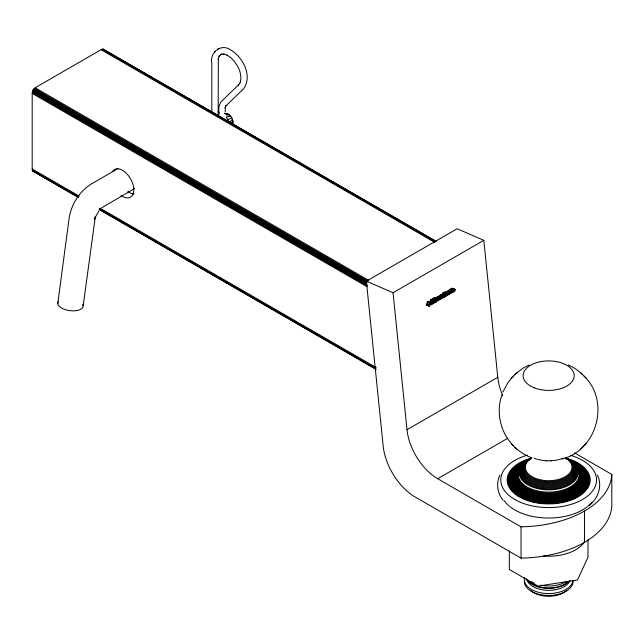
<?xml version="1.0" encoding="UTF-8"?>
<svg xmlns="http://www.w3.org/2000/svg" width="644" height="644" viewBox="0 0 644 644"><rect width="100%" height="100%" fill="white"/><g stroke="black" fill="none" stroke-linecap="round" stroke-linejoin="round"><path stroke-width="0.97" d="M33.826 171.562L32.554 170.821L32.2 168.994L32.2 93.388L33.094 89.991L35.13 87.769L101.068 49.717L103.209 49.169L104.409 50.651M431.504 299.967L431.52 299.468C436.35 299.532 432.494 302.841 433.766 300.442L432.543 301.947L430.305 300.973L430.361 301.529L432.832 302.366L432.985 303.799L434.064 301.658L434.209 303.091L434.837 302.728L434.99 299.734L434.008 300.579M435.376 299.846L432.752 298.76L432.728 299.259C434.579 299.404 436.165 304.371 437.429 300.281C432.993 303.686 439.892 295.21 435.199 300.418M440.472 295.926L441.615 294.429L442.396 295.25M442.718 296.892C447.089 291.812 441.607 299.903 444.634 296.53C443.426 299.524 441.494 295.451 439.675 295.564L440.279 295.218L442.517 296.184L442.114 298.526L441.559 298.848L441.108 297.842L440.351 299.549L436.028 297.641L435.481 298.413M432.776 301.811L430.538 300.837L431.52 299.468M437.872 300.595L437.944 298.953L439.248 298.389L439.345 299.863L438.161 300.708L433.283 298.623L433.026 299.154L435.272 300.12M451.686 291.209C449.544 290.589 449.818 295.121 451.661 292.891C453.4 290.363 447.169 288.874 447.886 292.135M232.895 123.382C233.659 118.544 229.731 113.384 224.716 113.207M57.791 303.364L69.109 218.405C71.186 204.631 79.164 191.695 90.965 184.192L117.933 168.623M83.165 305.892L95.095 218.26L94.805 219.25M442.517 296.184L441.913 296.538L441.776 297.947L441.309 296.884L440.738 297.214L440.536 298.655L440.142 297.552L437.904 296.586L437.3 296.932L438.105 298.575M446.984 292.126C448.522 290.492 444.787 291.965 445.785 293.382M447.974 293.801C449.037 291.7 450.124 292.312 448.61 293.753C448.949 294.638 450.494 292.392 449.52 294.203C447.508 295.999 446.872 291.313 444.183 292.159L443.555 292.521L448.844 294.67M427.35 303.904C423.833 304.958 432.736 307.421 430.103 302.551L427.866 301.577L427.165 301.988L427.35 303.904L429.588 304.87L428.477 305.417L428.646 305.884L429.669 305.755M440.013 296.779L440.279 295.218M429.017 302.414L429.282 301.996M436.028 298.486L436.294 298.027M432.535 303.509C429.79 305.707 434.257 301.118 431.069 302.825C429.492 304.467 432.132 305.57 432.535 303.509L428.832 301.859L428.469 302.455M432.752 298.76L431.754 299.758L433.992 300.732M502.014 394.7C495.767 411.927 500.34 432.551 513.244 445.543M232.404 123.986L233.048 122.127M502.9 391.93L508.084 382.472L513.244 376.168M231.687 123.229L232.895 120.686M452.893 290.339L450.51 289.309L449.923 289.647L452.169 290.613L452.37 292.609L452.998 292.247L453.102 290.661L453.44 291.99L454.068 291.627L454.173 290.042L454.519 291.37L455.147 291.007L454.72 289.204L452.78 290.565L450.542 289.599L452.265 288.262L452.78 288.786M96.133 215.756L99.055 210.821M499.961 475.014C495.832 483.153 497.458 493.344 503.125 500.332M225.247 111.718L225.247 107.282L225.134 107.846L226.149 105.447L225.803 106.002L243.657 88.719C252.883 75.445 242.587 56.753 230.045 49.483C220.554 43.341 209.397 53.074 211.812 63.402L211.812 111.662M232.444 119.172L229.578 122.73L226.269 117.007L230.785 116.306M433.283 298.623L434.636 297.842L437.823 299.162M561.971 458.995C597.189 450.518 610.351 401.035 584.084 376.168M514.91 374.51L522.678 368.384L529.046 365.027M580.679 448.949L586.008 443.611M511.32 378.1L516.649 372.763M589.3 505.363C598.244 498.464 602.72 485.407 597.366 475.014M428.832 301.859L430.184 301.674M214.388 51.882L214.903 51.464M217.873 49.033L218.405 48.598M101.776 207.795L134.524 188.539M447.089 293.414L445.962 293.672M436.028 297.641L436.849 297.351L439.248 298.389M228.145 119.744L231.719 117.675M574.472 452.869L611.8 474.419L611.8 505.709A93.404 53.927 0 0 1 521.028 558.115L413.778 496.194A45.772 26.428 60 0 1 383.301 447.306L366.372 281.17L457.143 228.765L483.821 240.325L497.78 377.303A43.744 25.253 60 0 0 502.706 395.48M366.372 281.17L393.049 292.73L483.821 240.325M442.509 293.125L443.136 292.762L445.374 293.736L445.656 296.482L445.028 296.844L444.746 294.099L442.509 293.125L442.694 294.96M427.165 301.988L429.403 302.954L430.103 302.551M444.746 294.099L445.374 293.736M437.3 296.932L439.538 297.906L440.142 297.552M452.169 290.613L452.78 290.565M447.701 294.493L447.033 294.88L447.105 295.644L447.781 295.258L447.701 294.493L446.203 293.849M611.8 474.419A93.404 53.927 0 0 1 521.028 526.824L437.695 478.717A43.744 25.253 60 0 1 407.008 429.709L497.78 377.303M437.695 478.717L507.722 438.29M546.168 460.822L551.159 460.822M225.964 114.857L229.699 115.155M217.97 111.863L219.419 112.008M226.269 113.698L227.364 113.803M224.659 113.561L228.531 114.302M434.636 297.842L435.062 298.277M452.378 288.23L454.881 289.317M452.136 288.319L454.986 289.567M451.975 288.432L455.018 289.752M451.846 288.56L454.084 289.534M451.726 288.737L453.972 289.711M451.388 288.842L453.843 289.953M451.251 288.858L453.489 289.824M451.074 288.939L453.312 289.905M450.905 289.051L453.151 290.025M450.768 289.188L453.014 290.162M449.11 290.162L451.871 291.434M448.9 290.211L451.146 291.185M448.675 290.323L450.913 291.289M448.466 290.46L450.711 291.426M448.296 290.621L450.534 291.587M448.144 290.806L450.381 291.772M448.023 291.016L450.261 291.982M447.926 291.233L450.164 292.207M447.862 291.458L450.108 292.424M447.089 291.338L450.076 292.65M446.775 291.426L449.802 292.658M448.586 292.231L450.084 292.875M446.59 291.523L450.124 293.101M448.707 292.634L450.204 293.278M446.332 291.7L449.898 293.294M446.123 291.885L448.369 292.859M446.018 292.03L448.264 292.996M445.922 292.199L448.16 293.165M445.833 292.376L448.079 293.35M445.777 292.561L448.015 293.535M445.745 293.125L449.085 294.55M445.857 293.559L448.643 294.743M441.865 294.389L444.304 295.411M441.615 294.429L444.513 295.66M442.323 294.823L444.561 295.789M441.301 294.582L443.539 295.548M443.136 295.483L444.626 296.135M441.1 294.711L444.634 296.216M440.923 294.872L443.161 295.846M440.77 295.057L443.016 296.023M440.649 295.258L442.895 296.232M440.56 295.475L442.798 296.449M440.504 295.701L442.742 296.667M441.309 296.884L439.063 295.918L438.5 296.24L440.738 297.214M441.985 297.109L443.475 297.761M441.752 297.158L443.249 297.802M436.672 297.343L439.433 298.615M436.463 297.391L439.49 298.776M436.23 297.504L438.475 298.478M437.284 297.995L439.522 298.961M435.851 297.802L438.097 298.768M435.706 297.987L437.944 298.953M434.33 297.85L437.22 299.082M434.145 297.914L437.727 299.388M435.425 298.639L437.662 299.605M433.943 298.019L436.181 298.993M435.4 298.864L437.638 299.83M433.686 298.196L435.932 299.162M435.4 299.09L437.646 300.064M433.468 298.389L437.687 300.281M435.521 299.492L437.767 300.458M435.304 299.758L437.381 300.611M432.269 298.993L434.507 299.959M432.084 299.106L434.33 300.08M431.955 299.227L434.201 300.201M431.874 299.347L434.112 300.321M431.81 299.476L434.048 300.442M435.288 300.981L436.777 301.625M431.037 299.702L434.008 301.102M434.676 301.328L436.165 301.972M430.86 299.814L433.098 300.788M434.056 301.263L436.02 302.02M430.731 299.935L432.969 300.909M434.161 301.328L435.771 302.02M430.643 300.056L432.881 301.03M430.578 300.185L432.824 301.151M430.538 300.313L432.784 301.287M430.522 300.466L432.768 301.44M430.53 300.748L432.768 301.722M429.661 301.376L432.366 302.535M429.524 301.408L432.47 302.769M429.21 301.561L431.448 302.527M429.001 301.698L432.535 303.115M428.679 302.036L430.916 303.01M429.306 302.567L430.796 303.211M429.21 302.785L430.707 303.429M429.661 304.137L431.158 304.781M427.334 303.678L429.588 304.87M426.892 303.952L429.564 305.039M427.157 304.274L429.5 305.159M426.94 304.209L429.331 305.272M426.231 304.451L429.516 305.852M426.304 304.717L429.21 305.997M426.409 304.91L428.976 306.045M449.295 290.17L449.721 290.814M436.849 297.351L437.252 297.802M530.6 457.409C523.21 454.366 516.569 449.649 511.32 443.611M568.282 365.027C575.116 367.933 581.097 372.562 586.008 378.1M103.209 49.169L436.028 241.315M102.831 49.105L435.618 241.242M102.412 49.129L436.069 241.774M101.969 49.242L435.594 241.862M101.068 49.717L434.684 242.329M35.13 87.769L368.746 280.382M34.245 88.494L367.901 281.13M33.826 88.944L366.613 281.082M33.44 89.452L367.128 282.104M33.094 89.991L366.822 282.668M32.796 90.562L366.589 283.271M32.554 91.15L366.396 283.883M32.369 91.73L367.128 285.002M32.248 92.309L367.056 285.614M32.2 93.388L367.12 286.749M32.2 168.994L79.22 196.138M100.126 208.205L376.168 367.579M32.248 170.016L78.415 196.67M99.321 208.737L375.452 368.167M32.369 170.451L78.544 197.112M99.45 209.179L375.629 368.634M32.554 170.821L77.868 196.983M99.651 209.558L375.863 369.036M32.796 171.127L78.005 197.225M99.168 209.501L376.177 369.374M446.928 292.038L446.364 292.787M580.679 372.763L582.418 374.51M514.91 447.202L516.649 448.949M439.538 297.906L440.351 299.549M218.96 112.547L219.306 114.205M433.774 301.239L433.766 301.835M432.543 301.947L432.599 302.503M429.403 302.954L429.58 304.644M393.049 292.73L407.008 429.709M218.751 110.929L219.073 105.978L220.9 101.953L238.811 84.581L238.457 85.145L240.429 81.917L240.309 82.513C242.49 73.158 237.733 64.609 231.043 57.807L227.074 55.159L227.565 55.32L223.565 54.08L224.193 54.064L220.763 54.531L221.93 53.863L218.839 56.382L219.701 55.408L218.236 58.99L218.348 58.435L218.171 116.733M587.988 539.696L587.988 557.293L577.451 579.994L538.126 586.08L509.34 569.457L509.34 550.886M584.478 511.054L584.478 542.337M521.028 526.824L521.028 558.115M134.065 193.989A15.963 9.217 60 0 1 127.818 191.493M112.74 171.167A15.963 9.217 60 0 1 126.836 173.783A15.963 9.217 60 0 1 133.421 192.999A15.963 9.217 60 0 1 121.04 195.406M584.438 542.031A38.318 22.121 0 0 1 543.431 556.014M569.972 580.888A22.057 12.735 0 0 1 547.223 590.307A22.057 12.735 0 0 1 526.792 579.254M570.777 455.413A47.898 27.652 0 0 1 585.581 497.562A47.898 27.652 0 0 1 511.095 497.096A47.898 27.652 0 0 1 527.484 455.147M573.828 464.638A34.414 19.867 0 0 1 572.717 492.402A34.414 19.867 0 0 1 524.61 492.402A34.414 19.867 0 0 1 523.5 464.638M574.883 465.531A33.738 19.473 0 0 1 571.671 492.032A33.738 19.473 0 0 1 525.657 492.032A33.738 19.473 0 0 1 522.445 465.531M573.498 464.211A35.122 20.278 0 0 1 573.498 492.885A35.122 20.278 0 0 1 523.83 492.885A35.122 20.278 0 0 1 523.83 464.211M572.999 580.405A24.383 14.079 0 0 1 546.281 593.502A24.383 14.079 0 0 1 524.49 577.652M568.153 459.792A39.839 23.007 0 0 1 579.294 494.568A39.839 23.007 0 0 1 518.034 494.568A39.839 23.007 0 0 1 529.175 459.792M569.425 460.669A39.018 22.524 0 0 1 578.022 494.584A39.018 22.524 0 0 1 518.67 494.149A39.018 22.524 0 0 1 528.732 460.38M565.851 458.641A40.677 23.482 0 0 1 580.775 494.334A40.677 23.482 0 0 1 517.18 494.793A40.677 23.482 0 0 1 530.559 458.89M573.047 581.387A24.383 14.079 0 0 1 548.664 595.467A24.383 14.079 0 0 1 524.28 581.387M566.76 590.266A20.898 12.067 0 0 1 530.567 590.266M572.202 462.956A36.619 21.147 0 0 1 575.301 493.658A36.619 21.147 0 0 1 522.026 493.658A36.619 21.147 0 0 1 525.126 462.956M574.021 464.227A35.863 20.705 0 0 1 573.522 493.787A35.863 20.705 0 0 1 522.34 492.934A35.863 20.705 0 0 1 524.82 463.406M575.414 466.393A30.888 17.831 0 0 1 548.664 493.143A30.888 17.831 0 0 1 521.914 466.393M576.267 467.101A30.453 17.581 0 0 1 548.664 492.113A30.453 17.581 0 0 1 521.06 467.101M575.841 466.803A31.379 18.113 0 0 1 568.483 489.907A31.379 18.113 0 0 1 527.806 489.4A31.379 18.113 0 0 1 522.204 466.127M575.575 466.489A31.91 18.418 0 0 1 569.529 490.334A31.91 18.418 0 0 1 527.798 490.334A31.91 18.418 0 0 1 521.753 466.489M566.205 458.222A41.514 23.965 0 0 1 581.226 494.809A41.514 23.965 0 0 1 516.102 494.809A41.514 23.965 0 0 1 531.123 458.222M571.864 462.448A37.408 21.598 0 0 1 576.122 494.061A37.408 21.598 0 0 1 521.205 494.061A37.408 21.598 0 0 1 525.464 462.448M570.576 461.523A38.205 22.057 0 0 1 577.201 494.254A38.205 22.057 0 0 1 520.127 494.254A38.205 22.057 0 0 1 526.752 461.523M565.883 458.093A23.353 13.484 0 0 1 564.933 476.874A23.353 13.484 0 0 1 532.395 476.874A23.353 13.484 0 0 1 531.445 458.093M565.625 457.892A26.388 15.239 0 0 1 567.863 480.013A26.388 15.239 0 0 1 529.465 480.013A26.388 15.239 0 0 1 531.702 457.892M566.817 458.448A25.68 14.82 0 0 1 566.817 479.418A25.68 14.82 0 0 1 530.511 479.418A25.68 14.82 0 0 1 530.511 458.448M566.068 458.238A27.072 15.633 0 0 1 568.354 480.939A27.072 15.633 0 0 1 528.974 480.939A27.072 15.633 0 0 1 531.26 458.238M566.293 458.15A24.931 14.393 0 0 1 566.293 478.508A24.931 14.393 0 0 1 531.034 478.508A24.931 14.393 0 0 1 531.034 458.15M565.746 457.892A24.158 13.943 0 0 1 565.746 477.615A24.158 13.943 0 0 1 531.582 477.615A24.158 13.943 0 0 1 531.582 457.892M572.758 463.125A29.415 16.986 0 0 1 567.573 485.882A29.415 16.986 0 0 1 527.863 484.876A29.415 16.986 0 0 1 526.132 461.949M569.779 580.84A24.383 14.079 0 0 1 546.748 587.835A24.383 14.079 0 0 1 525.898 578.843M569.119 460.476A28.924 16.704 0 0 1 569.119 484.095A28.924 16.704 0 0 1 528.209 484.095A28.924 16.704 0 0 1 528.209 460.476M568.708 460.001A28.344 16.366 0 0 1 568.233 483.411A28.344 16.366 0 0 1 527.71 482.598A28.344 16.366 0 0 1 530.068 459.228M565.722 458.504A28.344 16.366 0 0 1 567.992 459.607M567.766 582.063A22.057 12.735 0 0 1 529.561 582.063M566.108 458.439A27.724 16.003 0 0 1 568.942 481.801A27.724 16.003 0 0 1 528.386 481.801A27.724 16.003 0 0 1 531.22 458.439M575.269 466.135A32.482 18.748 0 0 1 570.254 490.897A32.482 18.748 0 0 1 527.074 490.897A32.482 18.748 0 0 1 522.059 466.135M575.768 466.401A33.086 19.103 0 0 1 570.664 491.63A33.086 19.103 0 0 1 526.663 491.63A33.086 19.103 0 0 1 521.559 466.401M592.069 502.062A47.898 27.652 0 0 1 587.9 506.232M587.207 506.796A47.898 27.652 0 0 1 510.12 506.796M509.428 506.232A47.898 27.652 0 0 1 504.155 500.589M565.907 581.862A24.383 14.079 0 0 1 540.614 585.195M533.82 583.078A24.383 14.079 0 0 1 531.421 581.862M563.315 458.134A25.543 14.748 0 0 1 560.256 459.196M559.459 459.422A25.543 14.748 0 0 1 550.894 460.742M546.434 460.742A25.543 14.748 0 0 1 537.869 459.422M537.072 459.196A25.543 14.748 0 0 1 534.013 458.134M82.706 304.266A12.775 6.062 7.6 0 1 70.566 310.738A12.775 6.062 7.6 0 1 58.202 301.827M95.779 216.352A12.775 2.214 22.9 0 1 94.716 217.141L94.402 217.881A12.775 2.801 20.9 0 0 95.602 216.795M431.263 303.388L431.818 303.034L431.263 303.388M443.354 296.409L443.909 296.047L443.354 296.409M438.894 299.581C437.952 301.215 438.516 297.665 438.894 299.581M451.331 292.4C450.389 294.034 450.953 290.484 451.331 292.4M446.429 293.125L445.801 293.487L446.075 296.24L446.703 295.878L446.429 293.125M534.013 387.736A25.543 14.748 0 0 0 574.11 376.941A25.543 14.748 0 0 0 537.869 362.29A25.543 14.748 0 0 0 534.013 387.736"/></g></svg>
